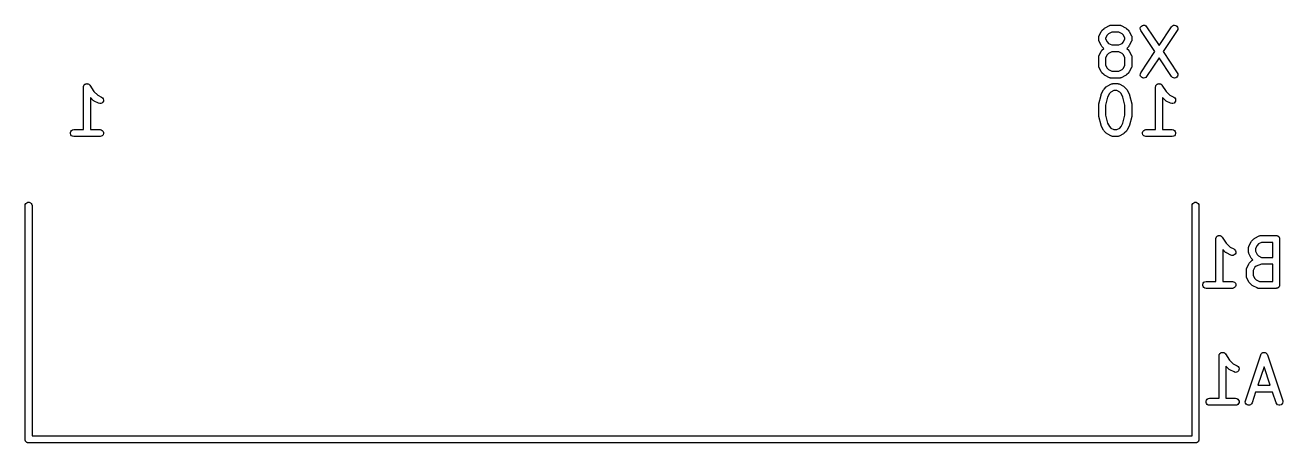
# Model space of a CAD drawing. Extents: x 39 to 154, y -159 to -90.
# Drawn here: x 39.3 to 66.67, y -138.5 to -129.43 of the extents above; entities that cross this region are included whole.
import ezdxf

# ---------------------------------------------------------------- set-up
doc = ezdxf.new("R2010")
doc.units = 0
doc.header["$MEASUREMENT"] = 0
doc.layers.add('BLACK', color=7, linetype='CONTINUOUS')

msp = doc.modelspace()

# ---------------------------------------------------------------- linework, layer by layer
at = {"layer": 'BLACK', "linetype": 'CONTINUOUS'}
for p, q in [((62.7901, -129.488), (62.7998, -129.481)), ((62.7998, -129.481), (62.895, -129.433)), ((62.895, -129.433), (62.8992, -129.432)), ((62.8992, -129.432), (62.9029, -129.43)), ((62.9029, -129.43), (62.9116, -129.428)), ((62.9116, -129.428), (62.92, -129.426)), ((62.92, -129.426), (62.9243, -129.426)), ((62.9243, -129.426), (62.9286, -129.425)), ((62.9286, -129.425), (63.119, -129.425)), ((63.119, -129.425), (63.1233, -129.426)), ((63.1233, -129.426), (63.1276, -129.426)), ((63.1276, -129.426), (63.136, -129.428)), ((63.136, -129.428), (63.1447, -129.43)), ((63.1447, -129.43), (63.1484, -129.432)), ((63.1484, -129.432), (63.1526, -129.433)), ((63.1526, -129.433), (63.2478, -129.481)), ((63.2478, -129.481), (63.2575, -129.488)), ((63.5683, -129.492), (63.5756, -129.467)), ((63.5756, -129.467), (63.591, -129.446)), ((63.591, -129.446), (63.6127, -129.432)), ((63.6127, -129.432), (63.638, -129.426)), ((63.638, -129.426), (63.6639, -129.428)), ((63.6639, -129.428), (63.6873, -129.44)), ((63.6873, -129.44), (63.7053, -129.459)), ((63.7053, -129.459), (63.9762, -129.865)), ((63.9762, -129.865), (64.2471, -129.459)), ((64.2471, -129.459), (64.2651, -129.44)), ((64.2651, -129.44), (64.2885, -129.428)), ((64.2885, -129.428), (64.3143, -129.426)), ((64.3143, -129.426), (64.3397, -129.432)), ((64.3397, -129.432), (64.3613, -129.446)), ((64.3613, -129.446), (64.3768, -129.467)), ((64.3768, -129.467), (64.3841, -129.492)), ((62.6631, -129.691), (62.6638, -129.687)), ((62.6631, -129.738), (62.6631, -129.691)), ((62.6638, -129.743), (62.6631, -129.738)), ((62.6636, -129.682), (62.6661, -129.674)), ((62.6638, -129.687), (62.6636, -129.682)), ((62.6636, -129.747), (62.6638, -129.743)), ((62.6661, -129.755), (62.6636, -129.747)), ((62.6661, -129.674), (62.6676, -129.665)), ((62.6676, -129.764), (62.6661, -129.755)), ((62.6676, -129.665), (62.6698, -129.661)), ((62.6698, -129.661), (62.671, -129.657)), ((62.671, -129.657), (62.7186, -129.562)), ((62.7186, -129.562), (62.7258, -129.552)), ((62.7258, -129.552), (62.7327, -129.543)), ((62.7327, -129.543), (62.7803, -129.495)), ((62.7803, -129.495), (62.7901, -129.488)), ((62.8474, -129.64), (62.8131, -129.709)), ((62.8131, -129.709), (62.8131, -129.721)), ((62.8131, -129.721), (62.8474, -129.789)), ((62.8778, -129.61), (62.8474, -129.64)), ((62.9463, -129.575), (62.8778, -129.61)), ((63.1013, -129.575), (62.9463, -129.575)), ((63.1699, -129.61), (63.1013, -129.575)), ((63.2003, -129.64), (63.1699, -129.61)), ((63.2345, -129.709), (63.2003, -129.64)), ((63.2003, -129.789), (63.2345, -129.721)), ((63.2345, -129.721), (63.2345, -129.709)), ((63.2575, -129.488), (63.2673, -129.495)), ((63.2673, -129.495), (63.3149, -129.543)), ((63.3149, -129.543), (63.3218, -129.552)), ((63.3218, -129.552), (63.329, -129.562)), ((63.329, -129.562), (63.3766, -129.657)), ((63.3766, -129.657), (63.3778, -129.661)), ((63.3778, -129.661), (63.38, -129.665)), ((63.38, -129.665), (63.3815, -129.674)), ((63.3815, -129.755), (63.38, -129.764)), ((63.3815, -129.674), (63.384, -129.682)), ((63.384, -129.747), (63.3815, -129.755)), ((63.384, -129.682), (63.3838, -129.687)), ((63.3838, -129.687), (63.3845, -129.691)), ((63.3845, -129.738), (63.3838, -129.743)), ((63.3838, -129.743), (63.384, -129.747)), ((63.3845, -129.691), (63.3845, -129.738)), ((63.57, -129.518), (63.5683, -129.492)), ((63.5805, -129.542), (63.57, -129.518)), ((63.8861, -130), (63.5805, -129.542)), ((64.3719, -129.542), (64.0663, -130)), ((64.3824, -129.518), (64.3719, -129.542)), ((64.3841, -129.492), (64.3824, -129.518)), ((62.6698, -129.768), (62.6676, -129.764)), ((62.671, -129.772), (62.6698, -129.768)), ((62.7186, -129.867), (62.671, -129.772)), ((62.671, -130.086), (62.7186, -129.991)), ((62.7258, -129.877), (62.7186, -129.867)), ((62.7186, -129.991), (62.7258, -129.981)), ((62.7327, -129.887), (62.7258, -129.877)), ((62.7258, -129.981), (62.7327, -129.971)), ((62.7749, -129.929), (62.7327, -129.887)), ((62.7327, -129.971), (62.7749, -129.929)), ((62.8474, -129.789), (62.8778, -129.82)), ((62.8778, -129.82), (62.9463, -129.854)), ((62.9463, -130.004), (62.8778, -130.038)), ((62.9463, -129.854), (63.1013, -129.854)), ((63.1013, -130.004), (62.9463, -130.004)), ((63.1013, -129.854), (63.1699, -129.82)), ((63.1699, -130.038), (63.1013, -130.004)), ((63.1699, -129.82), (63.2003, -129.789)), ((63.3149, -129.887), (63.2727, -129.929)), ((63.2727, -129.929), (63.3149, -129.971)), ((63.3218, -129.877), (63.3149, -129.887)), ((63.3149, -129.971), (63.3218, -129.981)), ((63.329, -129.867), (63.3218, -129.877)), ((63.3218, -129.981), (63.329, -129.991)), ((63.3766, -129.772), (63.329, -129.867)), ((63.329, -129.991), (63.3766, -130.086)), ((63.3778, -129.768), (63.3766, -129.772)), ((63.38, -129.764), (63.3778, -129.768)), ((63.5805, -130.459), (63.8861, -130)), ((64.0663, -130), (64.3719, -130.459)), ((62.6631, -130.119), (62.6638, -130.115)), ((62.6631, -130.31), (62.6631, -130.119)), ((62.6636, -130.111), (62.6661, -130.102)), ((62.6638, -130.115), (62.6636, -130.111)), ((62.6661, -130.102), (62.6676, -130.094)), ((62.6676, -130.094), (62.6698, -130.09)), ((62.6698, -130.09), (62.671, -130.086)), ((62.8474, -130.069), (62.8131, -130.137)), ((62.8131, -130.137), (62.8131, -130.292)), ((62.8131, -130.292), (62.8474, -130.361)), ((62.8778, -130.038), (62.8474, -130.069)), ((63.2003, -130.069), (63.1699, -130.038)), ((63.2345, -130.137), (63.2003, -130.069)), ((63.2003, -130.361), (63.2345, -130.292)), ((63.2345, -130.292), (63.2345, -130.137)), ((63.3766, -130.086), (63.3778, -130.09)), ((63.3778, -130.09), (63.38, -130.094)), ((63.38, -130.094), (63.3815, -130.102)), ((63.3815, -130.102), (63.384, -130.111)), ((63.384, -130.111), (63.3838, -130.115)), ((63.3838, -130.115), (63.3845, -130.119)), ((63.3845, -130.119), (63.3845, -130.31)), ((63.9762, -130.136), (63.7053, -130.542)), ((64.2471, -130.542), (63.9762, -130.136)), ((62.6638, -130.314), (62.6631, -130.31)), ((62.6636, -130.318), (62.6638, -130.314)), ((62.6661, -130.327), (62.6636, -130.318)), ((62.6676, -130.336), (62.6661, -130.327)), ((62.6698, -130.339), (62.6676, -130.336)), ((62.671, -130.343), (62.6698, -130.339)), ((62.7186, -130.439), (62.671, -130.343)), ((62.7258, -130.448), (62.7186, -130.439)), ((62.7327, -130.458), (62.7258, -130.448)), ((62.7803, -130.506), (62.7327, -130.458)), ((62.7901, -130.513), (62.7803, -130.506)), ((62.7998, -130.52), (62.7901, -130.513)), ((62.895, -130.567), (62.7998, -130.52)), ((62.8474, -130.361), (62.8778, -130.391)), ((62.8778, -130.391), (62.9463, -130.425)), ((62.8992, -130.569), (62.895, -130.567)), ((62.9029, -130.571), (62.8992, -130.569)), ((62.9116, -130.572), (62.9029, -130.571)), ((62.92, -130.575), (62.9116, -130.572)), ((62.9243, -130.575), (62.92, -130.575)), ((62.9286, -130.575), (62.9243, -130.575)), ((63.119, -130.575), (62.9286, -130.575)), ((62.9463, -130.425), (63.1013, -130.425)), ((63.1013, -130.425), (63.1699, -130.391)), ((63.1233, -130.575), (63.119, -130.575)), ((63.1276, -130.575), (63.1233, -130.575)), ((63.136, -130.572), (63.1276, -130.575)), ((63.1447, -130.571), (63.136, -130.572)), ((63.1484, -130.569), (63.1447, -130.571)), ((63.1526, -130.567), (63.1484, -130.569)), ((63.2478, -130.52), (63.1526, -130.567)), ((63.1699, -130.391), (63.2003, -130.361)), ((63.2575, -130.513), (63.2478, -130.52)), ((63.2673, -130.506), (63.2575, -130.513)), ((63.3149, -130.458), (63.2673, -130.506)), ((63.3218, -130.448), (63.3149, -130.458)), ((63.329, -130.439), (63.3218, -130.448)), ((63.3766, -130.343), (63.329, -130.439)), ((63.3778, -130.339), (63.3766, -130.343)), ((63.38, -130.336), (63.3778, -130.339)), ((63.3815, -130.327), (63.38, -130.336)), ((63.384, -130.318), (63.3815, -130.327)), ((63.3845, -130.31), (63.3838, -130.314)), ((63.3838, -130.314), (63.384, -130.318)), ((63.5683, -130.509), (63.57, -130.483)), ((63.5756, -130.534), (63.5683, -130.509)), ((63.57, -130.483), (63.5805, -130.459)), ((63.591, -130.555), (63.5756, -130.534)), ((63.6127, -130.569), (63.591, -130.555)), ((63.638, -130.575), (63.6127, -130.569)), ((63.6639, -130.572), (63.638, -130.575)), ((63.6873, -130.561), (63.6639, -130.572)), ((63.7053, -130.542), (63.6873, -130.561)), ((64.2651, -130.561), (64.2471, -130.542)), ((64.2885, -130.572), (64.2651, -130.561)), ((64.3143, -130.575), (64.2885, -130.572)), ((64.3397, -130.569), (64.3143, -130.575)), ((64.3613, -130.555), (64.3397, -130.569)), ((64.3768, -130.534), (64.3613, -130.555)), ((64.3719, -130.459), (64.3824, -130.483)), ((64.3841, -130.509), (64.3768, -130.534)), ((64.3824, -130.483), (64.3841, -130.509)), ((40.565, -130.77), (40.5657, -130.766)), ((40.565, -131.695), (40.565, -130.77)), ((40.5655, -130.762), (40.568, -130.754)), ((40.5657, -130.766), (40.5655, -130.762)), ((40.568, -130.754), (40.5695, -130.745)), ((40.5695, -130.745), (40.5716, -130.741)), ((40.5716, -130.741), (40.5728, -130.737)), ((40.5728, -130.737), (40.5781, -130.73)), ((40.5781, -130.73), (40.5825, -130.722)), ((40.5825, -130.722), (40.5857, -130.719)), ((40.5857, -130.719), (40.5882, -130.716)), ((40.5882, -130.716), (40.5956, -130.711)), ((40.5956, -130.711), (40.6025, -130.705)), ((40.6025, -130.705), (40.6064, -130.704)), ((40.6064, -130.704), (40.6099, -130.702)), ((40.6099, -130.702), (40.6186, -130.7)), ((40.6186, -130.7), (40.627, -130.697)), ((40.627, -130.697), (40.6311, -130.697)), ((40.6311, -130.697), (40.6352, -130.696)), ((40.6352, -130.696), (40.6441, -130.697)), ((40.6441, -130.697), (40.653, -130.697)), ((40.653, -130.697), (40.6569, -130.698)), ((40.6569, -130.698), (40.6611, -130.698)), ((40.6611, -130.698), (40.6691, -130.702)), ((40.6691, -130.702), (40.6775, -130.705)), ((40.6775, -130.705), (40.6807, -130.708)), ((40.6807, -130.708), (40.6844, -130.71)), ((40.6844, -130.71), (40.6906, -130.716)), ((40.6906, -130.716), (40.6975, -130.722)), ((40.6975, -130.722), (40.6995, -130.726)), ((40.6995, -130.726), (40.7024, -130.729)), ((40.7024, -130.729), (40.7935, -130.865)), ((62.7186, -130.927), (62.7663, -130.832)), ((62.7663, -130.832), (62.7734, -130.822)), ((62.7734, -130.822), (62.7803, -130.813)), ((62.7803, -130.813), (62.8279, -130.765)), ((62.8279, -130.765), (62.8377, -130.758)), ((62.8377, -130.758), (62.8474, -130.751)), ((62.8474, -130.751), (62.9426, -130.703)), ((62.9939, -130.845), (62.9254, -130.88)), ((62.9426, -130.703), (62.9468, -130.702)), ((62.9468, -130.702), (62.9505, -130.7)), ((62.9505, -130.7), (62.9592, -130.698)), ((62.9592, -130.698), (62.9676, -130.696)), ((62.9676, -130.696), (62.9719, -130.696)), ((62.9719, -130.696), (62.9762, -130.695)), ((62.9762, -130.695), (63.0714, -130.695)), ((63.0537, -130.845), (62.9939, -130.845)), ((63.1222, -130.88), (63.0537, -130.845)), ((63.0714, -130.695), (63.0757, -130.696)), ((63.0757, -130.696), (63.08, -130.696)), ((63.08, -130.696), (63.0884, -130.698)), ((63.0884, -130.698), (63.0971, -130.7)), ((63.0971, -130.7), (63.1008, -130.702)), ((63.1008, -130.702), (63.105, -130.703)), ((63.105, -130.703), (63.2002, -130.751)), ((63.2002, -130.751), (63.2099, -130.758)), ((63.2099, -130.758), (63.2197, -130.765)), ((63.2197, -130.765), (63.2673, -130.813)), ((63.2673, -130.813), (63.2742, -130.822)), ((63.2742, -130.822), (63.2814, -130.832)), ((63.2814, -130.832), (63.329, -130.927)), ((63.9012, -130.77), (63.9019, -130.766)), ((63.9012, -131.695), (63.9012, -130.77)), ((63.9016, -130.762), (63.9042, -130.754)), ((63.9019, -130.766), (63.9016, -130.762)), ((63.9042, -130.754), (63.9057, -130.745)), ((63.9057, -130.745), (63.9078, -130.741)), ((63.9078, -130.741), (63.909, -130.737)), ((63.909, -130.737), (63.9143, -130.73)), ((63.9143, -130.73), (63.9187, -130.722)), ((63.9187, -130.722), (63.9219, -130.719)), ((63.9219, -130.719), (63.9244, -130.716)), ((63.9244, -130.716), (63.9318, -130.711)), ((63.9318, -130.711), (63.9387, -130.705)), ((63.9387, -130.705), (63.9426, -130.704)), ((63.9426, -130.704), (63.9461, -130.702)), ((63.9461, -130.702), (63.9548, -130.7)), ((63.9548, -130.7), (63.9632, -130.697)), ((63.9632, -130.697), (63.9673, -130.697)), ((63.9673, -130.697), (63.9714, -130.696)), ((63.9714, -130.696), (63.9803, -130.697)), ((63.9803, -130.697), (63.9892, -130.697)), ((63.9892, -130.697), (63.9931, -130.698)), ((63.9931, -130.698), (63.9973, -130.698)), ((63.9973, -130.698), (64.0053, -130.702)), ((64.0053, -130.702), (64.0137, -130.705)), ((64.0137, -130.705), (64.0169, -130.708)), ((64.0169, -130.708), (64.0206, -130.71)), ((64.0206, -130.71), (64.0268, -130.716)), ((64.0268, -130.716), (64.0336, -130.722)), ((64.0336, -130.722), (64.0357, -130.726)), ((64.0357, -130.726), (64.0386, -130.729)), ((64.0386, -130.729), (64.1297, -130.865)), ((40.7774, -131.062), (40.715, -130.999)), ((40.715, -130.999), (40.715, -131.695)), ((40.7873, -131.068), (40.7774, -131.062)), ((40.7969, -131.076), (40.7873, -131.068)), ((40.7935, -130.865), (40.8749, -130.947)), ((40.8922, -131.123), (40.7969, -131.076)), ((40.8749, -130.947), (40.9593, -130.989)), ((40.9171, -131.131), (40.8922, -131.123)), ((40.967, -131.119), (40.9431, -131.129)), ((40.9593, -130.989), (40.9802, -131.005)), ((40.986, -131.101), (40.967, -131.119)), ((40.9802, -131.005), (40.9945, -131.026)), ((40.9976, -131.077), (40.986, -131.101)), ((40.9945, -131.026), (41.0006, -131.052)), ((41.0006, -131.052), (40.9976, -131.077)), ((62.6653, -131.133), (62.713, -130.943)), ((62.713, -130.943), (62.7163, -130.935)), ((62.7163, -130.935), (62.7186, -130.927)), ((62.8565, -130.987), (62.8131, -131.161)), ((62.895, -130.91), (62.8565, -130.987)), ((62.9254, -130.88), (62.895, -130.91)), ((63.1526, -130.91), (63.1222, -130.88)), ((63.1911, -130.987), (63.1526, -130.91)), ((63.2345, -131.161), (63.1911, -130.987)), ((63.329, -130.927), (63.3313, -130.935)), ((63.3313, -130.935), (63.3347, -130.943)), ((63.3347, -130.943), (63.3823, -131.133)), ((64.1136, -131.062), (64.0512, -130.999)), ((64.0512, -130.999), (64.0512, -131.695)), ((64.1235, -131.068), (64.1136, -131.062)), ((64.1331, -131.076), (64.1235, -131.068)), ((64.1297, -130.865), (64.2111, -130.947)), ((64.2284, -131.123), (64.1331, -131.076)), ((64.2111, -130.947), (64.2954, -130.989)), ((64.2533, -131.131), (64.2284, -131.123)), ((64.3032, -131.119), (64.2793, -131.129)), ((64.2954, -130.989), (64.3164, -131.005)), ((64.3221, -131.101), (64.3032, -131.119)), ((64.3164, -131.005), (64.3307, -131.026)), ((64.3338, -131.077), (64.3221, -131.101)), ((64.3307, -131.026), (64.3368, -131.052)), ((64.3368, -131.052), (64.3338, -131.077)), ((40.9431, -131.129), (40.9171, -131.131)), ((62.6631, -131.151), (62.6647, -131.142)), ((62.6631, -131.389), (62.6631, -131.151)), ((62.6647, -131.398), (62.6631, -131.389)), ((62.6647, -131.142), (62.6653, -131.133)), ((62.6653, -131.408), (62.6647, -131.398)), ((62.8131, -131.161), (62.8131, -131.38)), ((62.8131, -131.38), (62.8565, -131.554)), ((63.1911, -131.554), (63.2345, -131.38)), ((63.2345, -131.38), (63.2345, -131.161)), ((63.3823, -131.133), (63.3829, -131.142)), ((63.3829, -131.398), (63.3823, -131.408)), ((63.3829, -131.142), (63.3845, -131.151)), ((63.3845, -131.389), (63.3829, -131.398)), ((63.3845, -131.151), (63.3845, -131.389)), ((64.2793, -131.129), (64.2533, -131.131)), ((62.713, -131.598), (62.6653, -131.408)), ((62.7163, -131.606), (62.713, -131.598)), ((62.7186, -131.613), (62.7163, -131.606)), ((62.7663, -131.709), (62.7186, -131.613)), ((62.8565, -131.554), (62.895, -131.631)), ((62.895, -131.631), (62.9254, -131.661)), ((62.9254, -131.661), (62.9939, -131.695)), ((63.0537, -131.695), (63.1222, -131.661)), ((63.1222, -131.661), (63.1526, -131.631)), ((63.1526, -131.631), (63.1911, -131.554)), ((63.329, -131.613), (63.2814, -131.709)), ((63.3313, -131.606), (63.329, -131.613)), ((63.3347, -131.598), (63.3313, -131.606)), ((63.3823, -131.408), (63.3347, -131.598)), ((40.2804, -131.757), (40.2893, -131.733)), ((40.2804, -131.783), (40.2804, -131.757)), ((40.2893, -131.808), (40.2804, -131.783)), ((40.2893, -131.733), (40.3061, -131.713)), ((40.3061, -131.828), (40.2893, -131.808)), ((40.3061, -131.713), (40.3286, -131.7)), ((40.3286, -131.841), (40.3061, -131.828)), ((40.3286, -131.7), (40.3543, -131.695)), ((40.3543, -131.845), (40.3286, -131.841)), ((40.3543, -131.695), (40.565, -131.695)), ((40.9257, -131.845), (40.3543, -131.845)), ((40.715, -131.695), (40.9257, -131.695)), ((40.9257, -131.695), (40.9514, -131.7)), ((40.9514, -131.841), (40.9257, -131.845)), ((40.9514, -131.7), (40.9739, -131.713)), ((40.9739, -131.828), (40.9514, -131.841)), ((40.9739, -131.713), (40.9907, -131.733)), ((40.9907, -131.808), (40.9739, -131.828)), ((40.9907, -131.733), (40.9996, -131.757)), ((40.9996, -131.783), (40.9907, -131.808)), ((40.9996, -131.757), (40.9996, -131.783)), ((62.7734, -131.718), (62.7663, -131.709)), ((62.7803, -131.728), (62.7734, -131.718)), ((62.8279, -131.776), (62.7803, -131.728)), ((62.8378, -131.783), (62.8279, -131.776)), ((62.8474, -131.79), (62.8378, -131.783)), ((62.9426, -131.837), (62.8474, -131.79)), ((62.9468, -131.839), (62.9426, -131.837)), ((62.9505, -131.841), (62.9468, -131.839)), ((62.9592, -131.842), (62.9505, -131.841)), ((62.9676, -131.845), (62.9592, -131.842)), ((62.9719, -131.845), (62.9676, -131.845)), ((62.9762, -131.845), (62.9719, -131.845)), ((63.0714, -131.845), (62.9762, -131.845)), ((62.9939, -131.695), (63.0537, -131.695)), ((63.0757, -131.845), (63.0714, -131.845)), ((63.08, -131.845), (63.0757, -131.845)), ((63.0884, -131.842), (63.08, -131.845)), ((63.0971, -131.841), (63.0884, -131.842)), ((63.1008, -131.839), (63.0971, -131.841)), ((63.105, -131.837), (63.1008, -131.839)), ((63.2002, -131.79), (63.105, -131.837)), ((63.2099, -131.783), (63.2002, -131.79)), ((63.2197, -131.776), (63.2099, -131.783)), ((63.2673, -131.728), (63.2197, -131.776)), ((63.2742, -131.718), (63.2673, -131.728)), ((63.2814, -131.709), (63.2742, -131.718)), ((63.6166, -131.757), (63.6255, -131.733)), ((63.6166, -131.783), (63.6166, -131.757)), ((63.6255, -131.808), (63.6166, -131.783)), ((63.6255, -131.733), (63.6423, -131.713)), ((63.6423, -131.828), (63.6255, -131.808)), ((63.6423, -131.713), (63.6648, -131.7)), ((63.6648, -131.841), (63.6423, -131.828)), ((63.6648, -131.7), (63.6905, -131.695)), ((63.6905, -131.845), (63.6648, -131.841)), ((63.6905, -131.695), (63.9012, -131.695)), ((64.2619, -131.845), (63.6905, -131.845)), ((64.0512, -131.695), (64.2619, -131.695)), ((64.2619, -131.695), (64.2876, -131.7)), ((64.2876, -131.841), (64.2619, -131.845)), ((64.2876, -131.7), (64.3101, -131.713)), ((64.3101, -131.828), (64.2876, -131.841)), ((64.3101, -131.713), (64.3269, -131.733)), ((64.3269, -131.808), (64.3101, -131.828)), ((64.3269, -131.733), (64.3358, -131.757)), ((64.3358, -131.783), (64.3269, -131.808)), ((64.3358, -131.757), (64.3358, -131.783)), ((39.2984, -133.324), (39.3117, -133.301)), ((39.3117, -133.301), (39.3319, -133.284)), ((39.3319, -133.284), (39.3568, -133.275)), ((39.3568, -133.275), (39.3832, -133.275)), ((39.3832, -133.275), (39.4081, -133.284)), ((39.4081, -133.284), (39.4283, -133.301)), ((39.4283, -133.301), (39.4416, -133.324)), ((64.6984, -133.324), (64.7117, -133.301)), ((64.7117, -133.301), (64.7319, -133.284)), ((64.7319, -133.284), (64.7568, -133.275)), ((64.7568, -133.275), (64.7832, -133.275)), ((64.7832, -133.275), (64.8081, -133.284)), ((64.8081, -133.284), (64.8283, -133.301)), ((64.8283, -133.301), (64.8416, -133.324)), ((39.295, -133.343), (39.2984, -133.324)), ((39.295, -138.417), (39.295, -133.343)), ((39.4416, -133.324), (39.445, -133.343)), ((39.445, -133.343), (39.445, -138.355)), ((64.695, -133.343), (64.6984, -133.324)), ((64.695, -138.355), (64.695, -133.343)), ((64.8416, -133.324), (64.845, -133.343)), ((64.845, -133.343), (64.845, -138.437)), ((65.211, -134.072), (65.2117, -134.068)), ((65.211, -134.997), (65.211, -134.072)), ((65.2115, -134.064), (65.214, -134.056)), ((65.2117, -134.068), (65.2115, -134.064)), ((65.214, -134.056), (65.2155, -134.047)), ((65.2155, -134.047), (65.2176, -134.043)), ((65.2176, -134.043), (65.2188, -134.039)), ((65.2188, -134.039), (65.2241, -134.032)), ((65.2241, -134.032), (65.2285, -134.024)), ((65.2285, -134.024), (65.2317, -134.022)), ((65.2317, -134.022), (65.2342, -134.018)), ((65.2342, -134.018), (65.2416, -134.013)), ((65.2416, -134.013), (65.2485, -134.007)), ((65.2485, -134.007), (65.2524, -134.006)), ((65.2524, -134.006), (65.2559, -134.004)), ((65.2559, -134.004), (65.2646, -134.002)), ((65.2646, -134.002), (65.273, -133.999)), ((65.273, -133.999), (65.2771, -133.999)), ((65.2771, -133.999), (65.2812, -133.998)), ((65.2812, -133.998), (65.2901, -133.999)), ((65.2901, -133.999), (65.299, -133.999)), ((65.299, -133.999), (65.3029, -134)), ((65.3029, -134), (65.3071, -134)), ((65.3071, -134), (65.3151, -134.004)), ((65.3151, -134.004), (65.3235, -134.007)), ((65.3235, -134.007), (65.3267, -134.01)), ((65.3267, -134.01), (65.3304, -134.012)), ((65.3304, -134.012), (65.3366, -134.018)), ((65.3366, -134.018), (65.3435, -134.024)), ((65.3435, -134.024), (65.3455, -134.028)), ((65.3455, -134.028), (65.3484, -134.031)), ((65.3484, -134.031), (65.4395, -134.167)), ((65.9332, -134.229), (65.9808, -134.134)), ((65.9808, -134.134), (65.988, -134.124)), ((65.988, -134.124), (65.9949, -134.115)), ((65.9949, -134.115), (66.0425, -134.067)), ((66.0425, -134.067), (66.0523, -134.06)), ((66.0523, -134.06), (66.062, -134.053)), ((66.062, -134.053), (66.1572, -134.005)), ((66.1572, -134.005), (66.1614, -134.004)), ((66.1614, -134.004), (66.1651, -134.002)), ((66.1651, -134.002), (66.1738, -134)), ((66.1738, -134), (66.1822, -133.998)), ((66.1822, -133.998), (66.1865, -133.998)), ((66.1865, -133.998), (66.1908, -133.997)), ((66.1908, -133.997), (66.5241, -133.997)), ((66.5241, -133.997), (66.5306, -133.999)), ((66.5306, -133.999), (66.5371, -133.999)), ((66.5371, -133.999), (66.5433, -134.001)), ((66.5433, -134.001), (66.5497, -134.002)), ((66.5497, -134.002), (66.5554, -134.005)), ((66.5554, -134.005), (66.5616, -134.007)), ((66.5616, -134.007), (66.5666, -134.012)), ((66.5666, -134.012), (66.5723, -134.015)), ((66.5723, -134.015), (66.5765, -134.02)), ((66.5765, -134.02), (66.5815, -134.024)), ((66.5815, -134.024), (66.5848, -134.03)), ((66.5848, -134.03), (66.589, -134.035)), ((66.589, -134.035), (66.5913, -134.041)), ((66.5913, -134.041), (66.5946, -134.047)), ((66.5946, -134.047), (66.5957, -134.053)), ((66.5957, -134.053), (66.598, -134.059)), ((66.598, -134.059), (66.598, -134.066)), ((66.598, -134.066), (66.5991, -134.072)), ((66.5991, -134.072), (66.5991, -135.072)), ((65.4234, -134.364), (65.361, -134.301)), ((65.361, -134.301), (65.361, -134.997)), ((65.4333, -134.37), (65.4234, -134.364)), ((65.4429, -134.378), (65.4333, -134.37)), ((65.4395, -134.167), (65.5209, -134.249)), ((65.5382, -134.425), (65.4429, -134.378)), ((65.5209, -134.249), (65.6053, -134.291)), ((65.6053, -134.291), (65.6262, -134.307)), ((65.632, -134.403), (65.613, -134.421)), ((65.6262, -134.307), (65.6405, -134.328)), ((65.6436, -134.379), (65.632, -134.403)), ((65.6405, -134.328), (65.6466, -134.354)), ((65.6466, -134.354), (65.6436, -134.379)), ((65.9253, -134.263), (65.926, -134.259)), ((65.9253, -134.358), (65.9253, -134.263)), ((65.926, -134.362), (65.9253, -134.358)), ((65.9258, -134.254), (65.9283, -134.246)), ((65.926, -134.259), (65.9258, -134.254)), ((65.9258, -134.367), (65.926, -134.362)), ((65.9283, -134.375), (65.9258, -134.367)), ((65.9283, -134.246), (65.9298, -134.237)), ((65.9298, -134.384), (65.9283, -134.375)), ((65.9298, -134.237), (65.932, -134.233)), ((65.932, -134.387), (65.9298, -134.384)), ((65.932, -134.233), (65.9332, -134.229)), ((65.9332, -134.392), (65.932, -134.387)), ((65.9808, -134.487), (65.9332, -134.392)), ((66.1095, -134.212), (66.0753, -134.281)), ((66.0753, -134.281), (66.0753, -134.34)), ((66.0753, -134.34), (66.1095, -134.409)), ((66.1399, -134.182), (66.1095, -134.212)), ((66.1095, -134.409), (66.1399, -134.439)), ((66.2085, -134.147), (66.1399, -134.182)), ((66.4491, -134.147), (66.2085, -134.147)), ((66.4491, -134.474), (66.4491, -134.147)), ((65.5631, -134.433), (65.5382, -134.425)), ((65.5891, -134.431), (65.5631, -134.433)), ((65.613, -134.421), (65.5891, -134.431)), ((65.8856, -134.706), (65.9332, -134.61)), ((65.9332, -134.61), (65.9404, -134.601)), ((65.9404, -134.601), (65.9473, -134.591)), ((65.9473, -134.591), (65.9949, -134.543)), ((65.988, -134.497), (65.9808, -134.487)), ((65.9949, -134.506), (65.988, -134.497)), ((66.0166, -134.528), (65.9949, -134.506)), ((65.9949, -134.543), (65.9984, -134.541)), ((65.9984, -134.541), (66.0013, -134.537)), ((66.0013, -134.537), (66.009, -134.533)), ((66.009, -134.533), (66.0162, -134.528)), ((66.0162, -134.528), (66.0166, -134.528)), ((66.0884, -134.662), (66.0619, -134.688)), ((66.2029, -134.624), (66.0884, -134.662)), ((66.1399, -134.439), (66.2085, -134.474)), ((66.4491, -134.624), (66.2029, -134.624)), ((66.2085, -134.474), (66.4491, -134.474)), ((66.4491, -134.997), (66.4491, -134.624)), ((65.8777, -134.739), (65.8784, -134.735)), ((65.8777, -134.882), (65.8777, -134.739)), ((65.8784, -134.886), (65.8777, -134.882)), ((65.8782, -134.73), (65.8807, -134.722)), ((65.8784, -134.735), (65.8782, -134.73)), ((65.8782, -134.89), (65.8784, -134.886)), ((65.8807, -134.899), (65.8782, -134.89)), ((65.8807, -134.722), (65.8822, -134.713)), ((65.8822, -134.908), (65.8807, -134.899)), ((65.8822, -134.713), (65.8844, -134.71)), ((65.8844, -134.911), (65.8822, -134.908)), ((65.8844, -134.71), (65.8856, -134.706)), ((65.8856, -134.915), (65.8844, -134.911)), ((65.9332, -135.011), (65.8856, -134.915)), ((66.0619, -134.688), (66.0277, -134.757)), ((66.0277, -134.757), (66.0277, -134.864)), ((66.0277, -134.864), (66.0619, -134.933)), ((66.0619, -134.933), (66.0923, -134.963)), ((64.9264, -135.059), (64.9353, -135.035)), ((64.9264, -135.085), (64.9264, -135.059)), ((64.9353, -135.11), (64.9264, -135.085)), ((64.9353, -135.035), (64.9521, -135.015)), ((64.9521, -135.13), (64.9353, -135.11)), ((64.9521, -135.015), (64.9746, -135.002)), ((64.9746, -135.143), (64.9521, -135.13)), ((64.9746, -135.002), (65.0003, -134.997)), ((65.0003, -135.147), (64.9746, -135.143)), ((65.0003, -134.997), (65.211, -134.997)), ((65.5717, -135.147), (65.0003, -135.147)), ((65.361, -134.997), (65.5717, -134.997)), ((65.5717, -134.997), (65.5974, -135.002)), ((65.5974, -135.143), (65.5717, -135.147)), ((65.5974, -135.002), (65.6199, -135.015)), ((65.6199, -135.13), (65.5974, -135.143)), ((65.6199, -135.015), (65.6367, -135.035)), ((65.6367, -135.11), (65.6199, -135.13)), ((65.6367, -135.035), (65.6456, -135.059)), ((65.6456, -135.085), (65.6367, -135.11)), ((65.6456, -135.059), (65.6456, -135.085)), ((65.9404, -135.02), (65.9332, -135.011)), ((65.9473, -135.03), (65.9404, -135.02)), ((65.9949, -135.078), (65.9473, -135.03)), ((66.0047, -135.085), (65.9949, -135.078)), ((66.0144, -135.092), (66.0047, -135.085)), ((66.1096, -135.139), (66.0144, -135.092)), ((66.0923, -134.963), (66.1608, -134.997)), ((66.1137, -135.141), (66.1096, -135.139)), ((66.1175, -135.143), (66.1137, -135.141)), ((66.1261, -135.144), (66.1175, -135.143)), ((66.1346, -135.147), (66.1261, -135.144)), ((66.1389, -135.147), (66.1346, -135.147)), ((66.1431, -135.147), (66.1389, -135.147)), ((66.5241, -135.147), (66.1431, -135.147)), ((66.1608, -134.997), (66.4491, -134.997)), ((66.5306, -135.146), (66.5241, -135.147)), ((66.5371, -135.146), (66.5306, -135.146)), ((66.5433, -135.144), (66.5371, -135.146)), ((66.5497, -135.143), (66.5433, -135.144)), ((66.5554, -135.14), (66.5497, -135.143)), ((66.5616, -135.137), (66.5554, -135.14)), ((66.5666, -135.133), (66.5616, -135.137)), ((66.5723, -135.13), (66.5666, -135.133)), ((66.5765, -135.125), (66.5723, -135.13)), ((66.5815, -135.121), (66.5765, -135.125)), ((66.5848, -135.115), (66.5815, -135.121)), ((66.589, -135.11), (66.5848, -135.115)), ((66.5913, -135.104), (66.589, -135.11)), ((66.5946, -135.098), (66.5913, -135.104)), ((66.5957, -135.092), (66.5946, -135.098)), ((66.598, -135.085), (66.5957, -135.092)), ((66.5991, -135.072), (66.598, -135.079)), ((66.598, -135.079), (66.598, -135.085)), ((65.2829, -136.604), (65.2854, -136.596)), ((65.2854, -136.596), (65.287, -136.587)), ((65.287, -136.587), (65.289, -136.583)), ((65.289, -136.583), (65.2902, -136.579)), ((65.2902, -136.579), (65.2955, -136.572)), ((65.2955, -136.572), (65.3, -136.564)), ((65.3, -136.564), (65.3032, -136.561)), ((65.3032, -136.561), (65.3056, -136.558)), ((65.3056, -136.558), (65.3131, -136.553)), ((65.3131, -136.553), (65.3199, -136.547)), ((65.3199, -136.547), (65.3238, -136.546)), ((65.3238, -136.546), (65.3273, -136.544)), ((65.3273, -136.544), (65.336, -136.542)), ((65.336, -136.542), (65.3444, -136.539)), ((65.3444, -136.539), (65.3486, -136.539)), ((65.3486, -136.539), (65.3526, -136.538)), ((65.3526, -136.538), (65.3615, -136.539)), ((65.3615, -136.539), (65.3705, -136.539)), ((65.3705, -136.539), (65.3744, -136.54)), ((65.3744, -136.54), (65.3785, -136.54)), ((65.3785, -136.54), (65.3865, -136.544)), ((65.3865, -136.544), (65.3949, -136.547)), ((65.3949, -136.547), (65.3981, -136.55)), ((65.3981, -136.55), (65.4018, -136.552)), ((65.4018, -136.552), (65.408, -136.558)), ((65.408, -136.558), (65.4149, -136.564)), ((65.4149, -136.564), (65.417, -136.568)), ((65.417, -136.568), (65.4198, -136.571)), ((65.4198, -136.571), (65.5109, -136.707)), ((65.8577, -137.589), (66.191, -136.589)), ((66.191, -136.589), (66.192, -136.587)), ((66.192, -136.587), (66.1924, -136.585)), ((66.1924, -136.585), (66.1982, -136.575)), ((66.1982, -136.575), (66.2034, -136.566)), ((66.2034, -136.566), (66.205, -136.564)), ((66.205, -136.564), (66.2061, -136.563)), ((66.2061, -136.563), (66.2147, -136.556)), ((66.2147, -136.556), (66.2229, -136.548)), ((66.2229, -136.548), (66.2249, -136.548)), ((66.2249, -136.548), (66.2265, -136.546)), ((66.2265, -136.546), (66.2369, -136.543)), ((66.2369, -136.543), (66.2472, -136.539)), ((66.2472, -136.539), (66.2492, -136.539)), ((66.2492, -136.539), (66.2512, -136.538)), ((66.2512, -136.538), (66.2622, -136.538)), ((66.2622, -136.538), (66.2732, -136.538)), ((66.2732, -136.538), (66.2752, -136.539)), ((66.2752, -136.539), (66.2772, -136.539)), ((66.2772, -136.539), (66.2875, -136.543)), ((66.2875, -136.543), (66.2979, -136.546)), ((66.2979, -136.546), (66.2995, -136.548)), ((66.2995, -136.548), (66.3015, -136.548)), ((66.3015, -136.548), (66.3097, -136.556)), ((66.3097, -136.556), (66.3183, -136.563)), ((66.3183, -136.563), (66.3194, -136.564)), ((66.3194, -136.564), (66.3209, -136.566)), ((66.3209, -136.566), (66.3262, -136.575)), ((66.3262, -136.575), (66.3319, -136.585)), ((66.3319, -136.585), (66.3324, -136.587)), ((66.3324, -136.587), (66.3333, -136.589)), ((66.3333, -136.589), (66.6667, -137.589)), ((65.2824, -136.612), (65.2831, -136.608)), ((65.2824, -137.537), (65.2824, -136.612)), ((65.2831, -136.608), (65.2829, -136.604)), ((65.4949, -136.904), (65.4324, -136.841)), ((65.4324, -136.841), (65.4324, -137.537)), ((65.5109, -136.707), (65.5923, -136.789)), ((65.5923, -136.789), (65.6767, -136.831)), ((65.6767, -136.831), (65.6976, -136.847)), ((65.6976, -136.847), (65.712, -136.868)), ((65.712, -136.868), (65.718, -136.894)), ((66.2622, -136.85), (66.1282, -137.252)), ((66.3962, -137.252), (66.2622, -136.85)), ((65.5047, -136.91), (65.4949, -136.904)), ((65.5144, -136.918), (65.5047, -136.91)), ((65.6096, -136.965), (65.5144, -136.918)), ((65.6346, -136.973), (65.6096, -136.965)), ((65.6606, -136.971), (65.6346, -136.973)), ((65.6845, -136.961), (65.6606, -136.971)), ((65.7034, -136.943), (65.6845, -136.961)), ((65.715, -136.919), (65.7034, -136.943)), ((65.718, -136.894), (65.715, -136.919)), ((66.0782, -137.402), (66, -137.636)), ((66.4462, -137.402), (66.0782, -137.402)), ((66.1282, -137.252), (66.3962, -137.252)), ((66.5244, -137.636), (66.4462, -137.402)), ((64.9979, -137.599), (65.0068, -137.575)), ((64.9979, -137.625), (64.9979, -137.599)), ((65.0068, -137.65), (64.9979, -137.625)), ((65.0068, -137.575), (65.0235, -137.555)), ((65.0235, -137.67), (65.0068, -137.65)), ((65.0235, -137.555), (65.0461, -137.542)), ((65.0461, -137.683), (65.0235, -137.67)), ((65.0461, -137.542), (65.0717, -137.537)), ((65.0717, -137.687), (65.0461, -137.683)), ((65.0717, -137.537), (65.2824, -137.537)), ((65.6431, -137.687), (65.0717, -137.687)), ((65.4324, -137.537), (65.6431, -137.537)), ((65.6431, -137.537), (65.6688, -137.542)), ((65.6688, -137.683), (65.6431, -137.687)), ((65.6688, -137.542), (65.6914, -137.555)), ((65.6914, -137.67), (65.6688, -137.683)), ((65.6914, -137.555), (65.7081, -137.575)), ((65.7081, -137.65), (65.6914, -137.67)), ((65.7081, -137.575), (65.717, -137.599)), ((65.717, -137.625), (65.7081, -137.65)), ((65.717, -137.599), (65.717, -137.625)), ((65.8539, -137.614), (65.8577, -137.589)), ((65.8591, -137.64), (65.8539, -137.614)), ((65.8727, -137.662), (65.8591, -137.64)), ((65.8931, -137.678), (65.8727, -137.662)), ((65.9179, -137.687), (65.8931, -137.678)), ((65.9439, -137.686), (65.9179, -137.687)), ((65.9681, -137.676), (65.9439, -137.686)), ((65.9876, -137.659), (65.9681, -137.676)), ((66, -137.636), (65.9876, -137.659)), ((66.5368, -137.659), (66.5244, -137.636)), ((66.5563, -137.676), (66.5368, -137.659)), ((66.5805, -137.686), (66.5563, -137.676)), ((66.6065, -137.687), (66.5805, -137.686)), ((66.6312, -137.678), (66.6065, -137.687)), ((66.6516, -137.662), (66.6312, -137.678)), ((66.6653, -137.64), (66.6516, -137.662)), ((66.6705, -137.614), (66.6653, -137.64)), ((66.6667, -137.589), (66.6705, -137.614)), ((39.295, -138.443), (39.295, -138.417)), ((39.2973, -138.449), (39.295, -138.443)), ((39.2984, -138.456), (39.2973, -138.449)), ((39.3018, -138.462), (39.2984, -138.456)), ((39.304, -138.468), (39.3018, -138.462)), ((39.3083, -138.473), (39.304, -138.468)), ((39.3117, -138.479), (39.3083, -138.473)), ((39.3168, -138.483), (39.3117, -138.479)), ((39.321, -138.488), (39.3168, -138.483)), ((39.3268, -138.492), (39.321, -138.488)), ((39.3319, -138.496), (39.3268, -138.492)), ((39.3382, -138.498), (39.3319, -138.496)), ((39.344, -138.502), (39.3382, -138.498)), ((39.3505, -138.503), (39.344, -138.502)), ((39.3568, -138.505), (39.3505, -138.503)), ((39.3634, -138.505), (39.3568, -138.505)), ((64.7766, -138.505), (39.3634, -138.505)), ((39.3634, -138.505), (39.3634, -138.505)), ((39.445, -138.355), (64.695, -138.355)), ((64.7832, -138.505), (64.7766, -138.505)), ((64.7766, -138.505), (64.7766, -138.505)), ((64.7895, -138.503), (64.7832, -138.505)), ((64.796, -138.502), (64.7895, -138.503)), ((64.8018, -138.498), (64.796, -138.502)), ((64.8081, -138.496), (64.8018, -138.498)), ((64.8132, -138.492), (64.8081, -138.496)), ((64.819, -138.488), (64.8132, -138.492)), ((64.8232, -138.483), (64.819, -138.488)), ((64.8283, -138.479), (64.8232, -138.483)), ((64.8317, -138.473), (64.8283, -138.479)), ((64.836, -138.468), (64.8317, -138.473)), ((64.8382, -138.462), (64.836, -138.468)), ((64.8416, -138.456), (64.8382, -138.462)), ((64.8427, -138.449), (64.8416, -138.456)), ((64.845, -138.443), (64.8427, -138.449)), ((64.845, -138.437), (64.845, -138.437)), ((64.845, -138.437), (64.845, -138.443))]:
    msp.add_line(p, q, dxfattribs=at)

doc.saveas('drawing.dxf')
